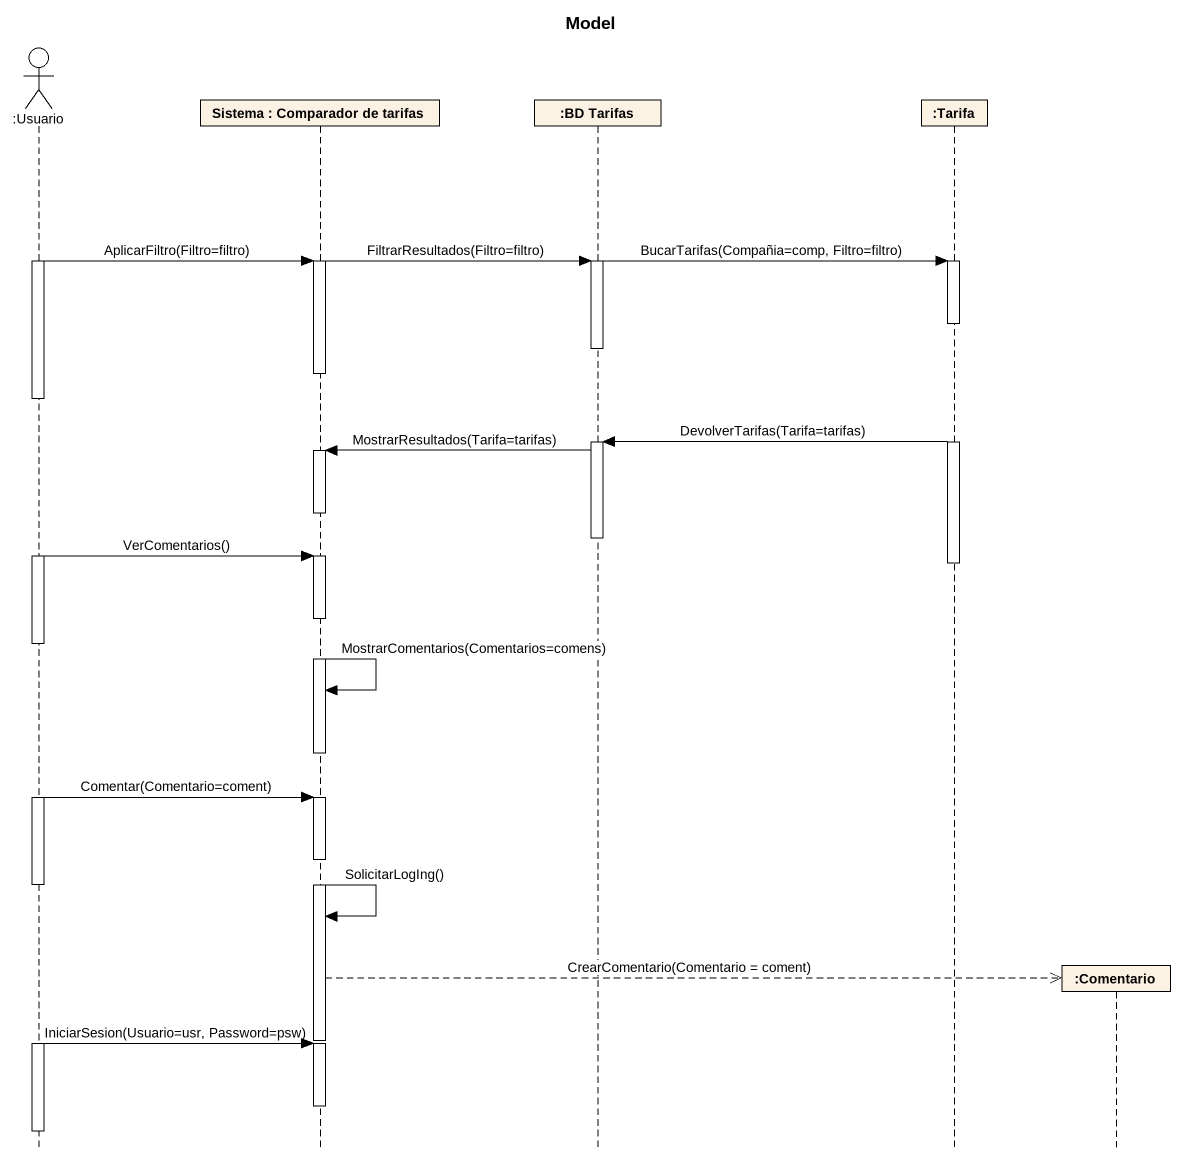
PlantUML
@startuml
title Model
hide footbox
actor ":Usuario" as Usuario
participant "Sistema : Comparador de tarifas" as Sistema
participant ":BD Tarifas" as BD_Tarifas
participant ":Tarifa" as Tarifa
participant ":Comentario" as Comentario

activate Usuario
Sistema -> BD_Tarifas : FiltrarResultados(Filtro=filtro)
BD_Tarifas -> Tarifa : BucarTarifas(Compañia=comp, Filtro=filtro)
Usuario -> Sistema : AplicarFiltro(Filtro=filtro)
activate Sistema
activate BD_Tarifas
activate Tarifa
deactivate BD_Tarifas
deactivate Sistema
deactivate Usuario
Tarifa -> BD_Tarifas : DevolverTarifas(Tarifa=tarifas)
activate BD_Tarifas
BD_Tarifas -> Sistema : MostrarResultados(Tarifa=tarifas)
activate Sistema
deactivate Sistema
deactivate BD_Tarifas
activate Usuario
Usuario -> Sistema : VerComentarios()
activate Sistema
deactivate Tarifa
deactivate Usuario
Sistema -> Sistema : MostrarComentarios(Comentarios=comens)
deactivate Sistema
activate Usuario
Usuario -> Sistema : Comentar(Comentario=coment)
activate Sistema
deactivate Usuario
Sistema -> Sistema : SolicitarLogIng()
Sistema -->> Comentario ** : CrearComentario(Comentario = coment)
deactivate Sistema
activate Usuario
Usuario -> Sistema : IniciarSesion(Usuario=usr, Password=psw)
activate Sistema
deactivate Sistema
deactivate Usuario
@enduml
